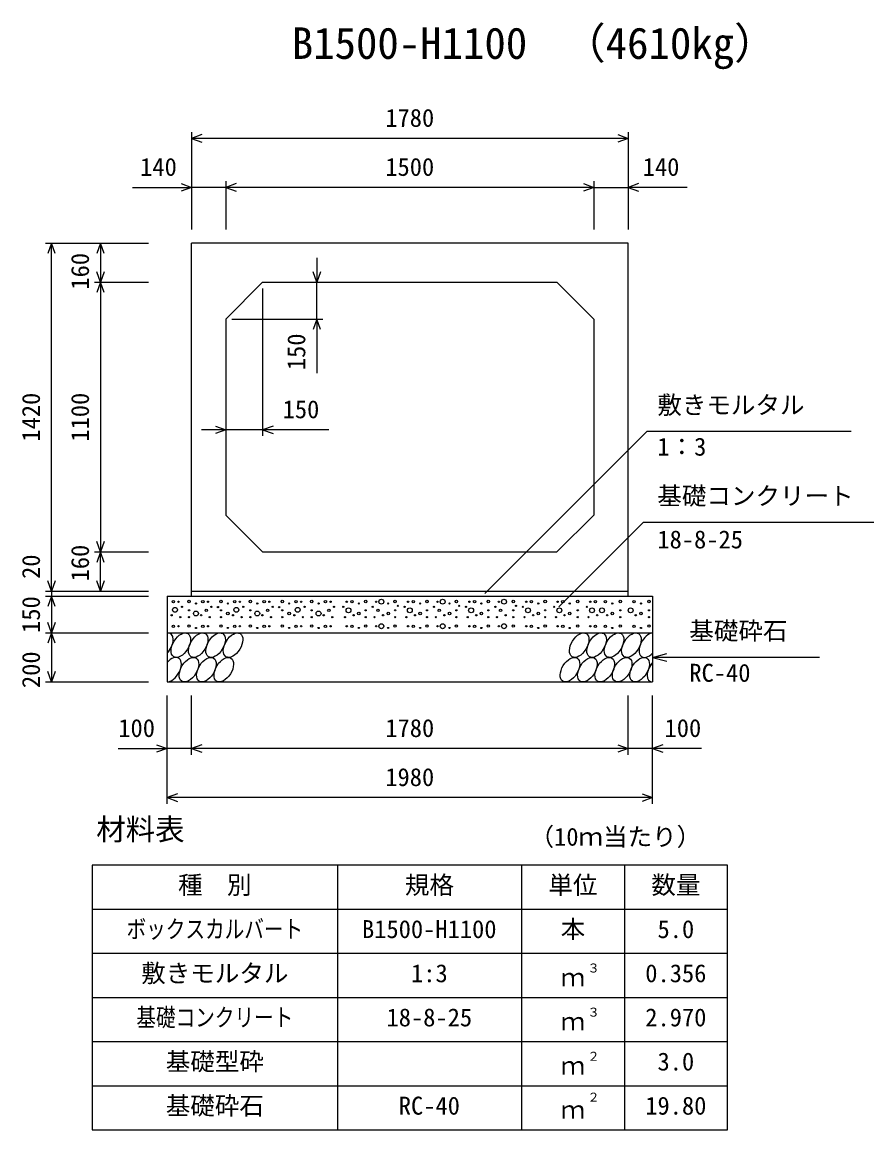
# Model space of a CAD drawing. Units: millimetres, scale not verified. Extents: x -50400 to 50400, y -17820 to 17820.
# Drawn here: x 6429 to 9873, y -9895 to -5377 of the extents above; entities that cross this region are included whole.
import ezdxf
from ezdxf.enums import TextEntityAlignment as Align

# ---------------------------------------------------------------- set-up
doc = ezdxf.new("R2010")
doc.units = ezdxf.units.MM
doc.header["$LTSCALE"] = 60
for name, color, linetype, lineweight in [('0-0_DIM', 7, 'Continuous', 25), ('0-2_HATCH', 6, 'Continuous', 25), ('0-3_HYO', 3, 'Continuous', 25), ('0-4_HYO2', 4, 'Continuous', 25), ('0-5_OUTLINE', 3, 'Continuous', 25), ('0-7_TXT', 7, 'Continuous', 25)]:
    doc.layers.add(name, color=color, linetype=linetype, lineweight=lineweight)
doc.styles.add('ＭＳ ゴシック', font='')
doc.styles.get('ＭＳ ゴシック').set_extended_font_data('MS Gothic')

msp = doc.modelspace()

# ---------------------------------------------------------------- linework, layer by layer
at = {"layer": '0-0_DIM'}
for p, q in [((7119.98, -5826.22), (7119.98, -6223.11)), ((8899.98, -5826.22), (8899.98, -6223.11)), ((8899.98, -5851.22), (7119.98, -5851.22)), ((6879.24, -6051.22), (7119.98, -6051.22)), ((7259.98, -6051.22), (7119.98, -6051.22)), ((7259.98, -6026.22), (7259.98, -6223.11)), ((8759.98, -6051.22), (7259.98, -6051.22)), ((8759.98, -6026.22), (8759.98, -6223.11)), ((8759.98, -6051.22), (8899.98, -6051.22)), ((9140.73, -6051.22), (8899.98, -6051.22)), ((6523.88, -6278.11), (6944.98, -6278.11)), ((6548.88, -7698.11), (6548.88, -6278.11)), ((6748.88, -6278.11), (6748.88, -6438.11)), ((7630.84, -6338.11), (7630.84, -6438.11)), ((6723.88, -6438.11), (6944.98, -6438.11)), ((6748.88, -6438.11), (6748.88, -7538.11)), ((7630.84, -6588.11), (7630.84, -6438.11)), ((7409.98, -6463.11), (7409.98, -7064.68)), ((7284.98, -6588.11), (7655.84, -6588.11)), ((7630.84, -6588.11), (7630.84, -6808.99)), ((7259.98, -7039.68), (7159.98, -7039.68)), ((7409.98, -7039.68), (7259.98, -7039.68)), ((7679.45, -7039.68), (7409.98, -7039.68)), ((8316.2, -7707.45), (8976.48, -7047.17)), ((9808.89, -7047.17), (8976.48, -7047.17)), ((8618.01, -7761.84), (8962.07, -7417.78)), ((10061.62, -7417.78), (8962.07, -7417.78)), ((6723.88, -7538.11), (6944.98, -7538.11)), ((6748.88, -7698.11), (6748.88, -7538.11)), ((6523.88, -7698.11), (6944.98, -7698.11)), ((6523.88, -7718.11), (6944.98, -7718.11)), ((6548.88, -7698.11), (6548.88, -7718.11)), ((6548.88, -7718.11), (6548.88, -7868.11)), ((6523.88, -7868.11), (6944.98, -7868.11)), ((6548.88, -7868.11), (6548.88, -8068.11)), ((8999.98, -7968.11), (9057.94, -7952.58)), ((9679.79, -7968.11), (8999.98, -7968.11)), ((8999.98, -7968.11), (9057.94, -7983.64)), ((6523.88, -8068.11), (6944.98, -8068.11)), ((7019.98, -8564.72), (7019.98, -8123.11)), ((7119.98, -8364.72), (7119.98, -8123.11)), ((8899.98, -8364.72), (8899.98, -8123.11)), ((8899.98, -8364.72), (8899.98, -8123.11)), ((8999.98, -8564.72), (8999.98, -8123.11)), ((6820.44, -8339.72), (7019.98, -8339.72)), ((7119.98, -8339.72), (7019.98, -8339.72)), ((8899.98, -8339.72), (7119.98, -8339.72)), ((8999.98, -8339.72), (8899.98, -8339.72)), ((9199.53, -8339.72), (8999.98, -8339.72)), ((8999.98, -8539.72), (7019.98, -8539.72))]:
    msp.add_line(p, q, dxfattribs=at)
for points in [[(7162.27, -5835.83), (7119.98, -5851.22), (7162.27, -5866.61)], [(8857.7, -5835.83), (8899.98, -5851.22), (8857.7, -5866.61)], [(7077.7, -6035.83), (7119.98, -6051.22), (7077.7, -6066.61)], [(7302.27, -6035.83), (7259.98, -6051.22), (7302.27, -6066.61)], [(8717.7, -6035.83), (8759.98, -6051.22), (8717.7, -6066.61)], [(8942.27, -6035.83), (8899.98, -6051.22), (8942.27, -6066.61)], [(6564.27, -6320.4), (6548.88, -6278.11), (6533.49, -6320.4)], [(6764.27, -6320.4), (6748.88, -6278.11), (6733.49, -6320.4)], [(6764.27, -6395.83), (6748.88, -6438.11), (6733.49, -6395.83)], [(7646.23, -6395.83), (7630.84, -6438.11), (7615.44, -6395.83)], [(6764.27, -6480.4), (6748.88, -6438.11), (6733.49, -6480.4)], [(7646.23, -6630.4), (7630.84, -6588.11), (7615.44, -6630.4)], [(7217.7, -7024.29), (7259.98, -7039.68), (7217.7, -7055.07)], [(7452.27, -7024.29), (7409.98, -7039.68), (7452.27, -7055.07)], [(6764.27, -7495.83), (6748.88, -7538.11), (6733.49, -7495.83)], [(6764.27, -7580.4), (6748.88, -7538.11), (6733.49, -7580.4)], [(6564.27, -7655.83), (6548.88, -7698.11), (6533.49, -7655.83)], [(6764.27, -7655.83), (6748.88, -7698.11), (6733.49, -7655.83)], [(6564.27, -7760.4), (6548.88, -7718.11), (6533.49, -7760.4)], [(6564.27, -7825.83), (6548.88, -7868.11), (6533.49, -7825.83)], [(6564.27, -7910.4), (6548.88, -7868.11), (6533.49, -7910.4)], [(6564.27, -8025.83), (6548.88, -8068.11), (6533.49, -8025.83)], [(6977.7, -8324.33), (7019.98, -8339.72), (6977.7, -8355.12)], [(7162.27, -8324.33), (7119.98, -8339.72), (7162.27, -8355.12)], [(8857.7, -8324.33), (8899.98, -8339.72), (8857.7, -8355.12)], [(9042.27, -8324.33), (8999.98, -8339.72), (9042.27, -8355.12)], [(7062.27, -8524.33), (7019.98, -8539.72), (7062.27, -8555.12)], [(8957.7, -8524.33), (8999.98, -8539.72), (8957.7, -8555.12)]]:
    msp.add_lwpolyline(points, dxfattribs=at)
at = {"layer": '0-2_HATCH'}
for centre, radius in [((7046.02, -7740.93), 5), ((7052.56, -7773.95), 10), ((7067.05, -7740.93), 2.5), ((7081.07, -7761.95), 2.5), ((7109.95, -7740.06), 5), ((7137.99, -7747.94), 2.5), ((7166.02, -7740.93), 5), ((7187.05, -7740.93), 2.5), ((7201.07, -7761.95), 2.5), ((7227.53, -7762.85), 2.5), ((7239.95, -7740.06), 5), ((7267.99, -7747.94), 2.5), ((7296.02, -7740.93), 5), ((7302.56, -7773.95), 10), ((7317.05, -7740.93), 2.5), ((7331.07, -7761.95), 2.5), ((7359.95, -7740.06), 5), ((7387.99, -7747.94), 2.5), ((7416.02, -7740.93), 5), ((7437.05, -7740.93), 2.5), ((7451.07, -7761.95), 2.5), ((7477.53, -7762.85), 2.5), ((7489.95, -7740.06), 5), ((7517.99, -7747.94), 2.5), ((7546.02, -7740.93), 5), ((7552.56, -7773.95), 10), ((7567.05, -7740.93), 2.5), ((7581.07, -7761.95), 2.5), ((7609.95, -7740.06), 5), ((7637.99, -7747.94), 2.5), ((7666.02, -7740.93), 5), ((7687.05, -7740.93), 2.5), ((7701.07, -7761.95), 2.5), ((7738.89, -7761.95), 2.5), ((7759.92, -7775.95), 10), ((7752.91, -7740.93), 2.5), ((7773.94, -7740.93), 5), ((7801.98, -7747.94), 2.5), ((7830.01, -7740.06), 5), ((7858.89, -7761.95), 2.5), ((7872.91, -7740.93), 2.5), ((7893.94, -7740.93), 10), ((7921.98, -7747.94), 2.5), ((7950.01, -7740.06), 5), ((7961.35, -7757.63), 2.5), ((7988.89, -7761.95), 2.5), ((8009.92, -7775.95), 10), ((8002.91, -7740.93), 2.5), ((8023.94, -7740.93), 5), ((8051.98, -7747.94), 2.5), ((8080.01, -7740.06), 5), ((8108.89, -7761.95), 2.5), ((8122.91, -7740.93), 2.5), ((8143.94, -7740.93), 10), ((8171.98, -7747.94), 2.5), ((8200.01, -7740.06), 5), ((8211.35, -7757.63), 2.5), ((8238.89, -7761.95), 2.5), ((8259.92, -7775.95), 10), ((8252.91, -7740.93), 2.5), ((8273.94, -7740.93), 5), ((8301.98, -7747.94), 2.5), ((8330.01, -7740.06), 5), ((8358.89, -7761.95), 2.5), ((8372.91, -7740.93), 2.5), ((8393.94, -7740.93), 10), ((8431.84, -7740.06), 5), ((8443.18, -7757.63), 2.5), ((8470.71, -7761.95), 2.5), ((8491.74, -7775.95), 10), ((8484.73, -7740.93), 2.5), ((8505.76, -7740.93), 5), ((8533.8, -7747.94), 2.5), ((8561.84, -7740.06), 5), ((8598.78, -7761.95), 2.5), ((8619.81, -7775.95), 10), ((8612.79, -7740.93), 2.5), ((8633.83, -7740.93), 5), ((8661.86, -7747.94), 2.5), ((8694.77, -7740.06), 5), ((8731.7, -7761.95), 2.5), ((8752.73, -7775.95), 10), ((8745.72, -7740.93), 2.5), ((8766.75, -7740.93), 5), ((8793.4, -7775.95), 10), ((8807.42, -7740.93), 5), ((8835.46, -7747.94), 2.5), ((8868.36, -7740.06), 5), ((8910.25, -7775.95), 10), ((8924.27, -7740.93), 5), ((8952.3, -7747.94), 2.5), ((8985.2, -7740.06), 5), ((7039.01, -7796.09), 2.5), ((7074.06, -7803.96), 2.5), ((7109.95, -7775.95), 2.5), ((7109.95, -7803.96), 2.5), ((7137.99, -7789.08), 10), ((7159.01, -7796.09), 2.5), ((7180.04, -7775.95), 5), ((7194.06, -7803.96), 2.5), ((7239.95, -7775.95), 2.5), ((7239.95, -7803.96), 2.5), ((7267.99, -7789.08), 5), ((7289.01, -7796.09), 2.5), ((7324.06, -7803.96), 2.5), ((7359.95, -7775.95), 2.5), ((7359.95, -7803.96), 2.5), ((7387.99, -7789.08), 10), ((7409.01, -7796.09), 2.5), ((7430.04, -7775.95), 5), ((7444.06, -7803.96), 2.5), ((7489.95, -7775.95), 2.5), ((7489.95, -7803.96), 2.5), ((7517.99, -7789.08), 5), ((7539.01, -7796.09), 2.5), ((7574.06, -7803.96), 2.5), ((7609.95, -7775.95), 2.5), ((7609.95, -7803.96), 2.5), ((7637.99, -7789.08), 10), ((7659.01, -7796.09), 2.5), ((7680.04, -7775.95), 5), ((7694.06, -7803.96), 2.5), ((7745.9, -7803.96), 2.5), ((7780.95, -7796.09), 2.5), ((7801.98, -7789.08), 5), ((7830.01, -7775.95), 2.5), ((7830.01, -7803.96), 2.5), ((7865.9, -7803.96), 2.5), ((7879.92, -7775.95), 5), ((7900.95, -7796.09), 2.5), ((7921.98, -7789.08), 5), ((7950.01, -7775.95), 2.5), ((7950.01, -7803.96), 2.5), ((7995.9, -7803.96), 2.5), ((8030.95, -7796.09), 2.5), ((8051.98, -7789.08), 5), ((8080.01, -7775.95), 2.5), ((8080.01, -7803.96), 2.5), ((8115.9, -7803.96), 2.5), ((8129.92, -7775.95), 5), ((8150.95, -7796.09), 2.5), ((8171.98, -7789.08), 5), ((8200.01, -7775.95), 2.5), ((8200.01, -7803.96), 2.5), ((8245.9, -7803.96), 2.5), ((8280.95, -7796.09), 2.5), ((8301.98, -7789.08), 5), ((8330.01, -7775.95), 2.5), ((8330.01, -7803.96), 2.5), ((8365.9, -7803.96), 2.5), ((8379.92, -7775.95), 5), ((8400.95, -7796.09), 2.5), ((8431.84, -7775.95), 2.5), ((8431.84, -7803.96), 2.5), ((8477.72, -7803.96), 2.5), ((8512.77, -7796.09), 2.5), ((8533.8, -7789.08), 5), ((8561.84, -7775.95), 2.5), ((8561.84, -7803.96), 2.5), ((8605.79, -7803.96), 2.5), ((8640.83, -7796.09), 2.5), ((8661.86, -7789.08), 5), ((8694.77, -7775.95), 2.5), ((8694.77, -7803.96), 2.5), ((8738.71, -7803.96), 2.5), ((8773.76, -7796.09), 2.5), ((8814.43, -7796.09), 2.5), ((8835.46, -7789.08), 5), ((8868.36, -7775.95), 2.5), ((8868.36, -7803.96), 2.5), ((8931.27, -7796.09), 2.5), ((8952.3, -7789.08), 5), ((8985.2, -7775.95), 2.5), ((8985.2, -7803.96), 2.5), ((7046.02, -7840.93), 5), ((7067.05, -7840.93), 2.5), ((7109.95, -7840.06), 5), ((7137.99, -7847.94), 2.5), ((7166.02, -7840.93), 5), ((7187.05, -7840.93), 2.5), ((7239.95, -7840.06), 5), ((7267.99, -7847.94), 2.5), ((7296.02, -7840.93), 5), ((7317.05, -7840.93), 2.5), ((7359.95, -7840.06), 5), ((7387.99, -7847.94), 2.5), ((7416.02, -7840.93), 5), ((7437.05, -7840.93), 2.5), ((7489.95, -7840.06), 5), ((7517.99, -7847.94), 2.5), ((7546.02, -7840.93), 5), ((7567.05, -7840.93), 2.5), ((7609.95, -7840.06), 5), ((7637.99, -7847.94), 2.5), ((7666.02, -7840.93), 5), ((7687.05, -7840.93), 2.5), ((7752.91, -7840.93), 2.5), ((7773.94, -7840.93), 5), ((7801.98, -7847.94), 2.5), ((7830.01, -7840.06), 5), ((7872.91, -7840.93), 2.5), ((7893.94, -7840.93), 10), ((7921.98, -7847.94), 2.5), ((7950.01, -7840.06), 5), ((8002.91, -7840.93), 2.5), ((8023.94, -7840.93), 5), ((8051.98, -7847.94), 2.5), ((8080.01, -7840.06), 5), ((8122.91, -7840.93), 2.5), ((8143.94, -7840.93), 10), ((8171.98, -7847.94), 2.5), ((8200.01, -7840.06), 5), ((8252.91, -7840.93), 2.5), ((8273.94, -7840.93), 5), ((8301.98, -7847.94), 2.5), ((8330.01, -7840.06), 5), ((8372.91, -7840.93), 2.5), ((8393.94, -7840.93), 10), ((8431.84, -7840.06), 5), ((8484.73, -7840.93), 2.5), ((8505.76, -7840.93), 5), ((8533.8, -7847.94), 2.5), ((8561.84, -7840.06), 5), ((8612.79, -7840.93), 2.5), ((8633.83, -7840.93), 5), ((8661.86, -7847.94), 2.5), ((8694.77, -7840.06), 5), ((8745.72, -7840.93), 2.5), ((8766.75, -7840.93), 5), ((8807.42, -7840.93), 5), ((8835.46, -7847.94), 2.5), ((8868.36, -7840.06), 5), ((8924.27, -7840.93), 5), ((8952.3, -7847.94), 2.5), ((8985.2, -7840.06), 5)]:
    msp.add_circle(centre, radius, dxfattribs=at)
for centre, start_param, end_param in [((7005.33, -7918.12), 4.3355439, 6.7245934), ((8984.54, -7918.12), 0.4199491, 4.357003), ((7038.58, -8018.11), 3.4740877, 7.5860497), ((9017.79, -8018.11), 1.2805297, 3.4964223)]:
    msp.add_ellipse(centre, major_axis=(29.09, 47.08), ratio=0.5792, start_param=start_param, end_param=end_param, dxfattribs=at)
for centre in [(7076.29, -7918.12), (7147.24, -7918.12), (7218.2, -7918.12), (7289.15, -7918.12), (8700.71, -7918.12), (8771.67, -7918.12), (8842.63, -7918.12), (8913.58, -7918.12), (7109.53, -8018.11), (7180.49, -8018.11), (7251.45, -8018.11), (8663.01, -8018.11), (8733.96, -8018.11), (8804.92, -8018.11), (8875.87, -8018.11), (8946.83, -8018.11)]:
    msp.add_ellipse(centre, major_axis=(29.09, 47.08), ratio=0.5792, dxfattribs=at)
at = {"layer": '0-3_HYO'}
for p, q in [((7714.98, -8814.72), (7714.98, -9894.72)), ((8464.98, -8814.72), (8464.98, -9894.72)), ((8884.98, -8814.72), (8884.98, -9894.72)), ((6714.98, -8994.72), (9304.98, -8994.72))]:
    msp.add_line(p, q, dxfattribs=at)
msp.add_lwpolyline([(6714.98, -9894.72), (9304.98, -9894.72), (9304.98, -8814.72), (6714.98, -8814.72)], close=True, dxfattribs=at)
at = {"layer": '0-4_HYO2'}
for p, q in [((6714.98, -9174.72), (9304.98, -9174.72)), ((6714.98, -9354.72), (9304.98, -9354.72)), ((6714.98, -9534.72), (9304.98, -9534.72)), ((6714.98, -9714.72), (9304.98, -9714.72))]:
    msp.add_line(p, q, dxfattribs=at)
at = {"layer": '0-5_OUTLINE'}
for p, q in [((8899.98, -6278.11), (7119.98, -6278.11)), ((7119.98, -7718.11), (7119.98, -6278.11)), ((8899.98, -7718.11), (8899.98, -6278.11)), ((7259.98, -6588.11), (7409.98, -6438.11)), ((7409.98, -6438.11), (8609.98, -6438.11)), ((8609.98, -6438.11), (8759.98, -6588.11)), ((7259.98, -6588.11), (7259.98, -7388.11)), ((8759.98, -6588.11), (8759.98, -7388.11)), ((7259.98, -7388.11), (7409.98, -7538.11)), ((8759.98, -7388.11), (8609.98, -7538.11)), ((7409.98, -7538.11), (8609.98, -7538.11)), ((7019.98, -7718.11), (7019.98, -8068.11)), ((7019.98, -7718.11), (8999.98, -7718.11)), ((7119.98, -7698.11), (8899.98, -7698.11)), ((8999.98, -7718.11), (8999.98, -8068.11)), ((7019.98, -7868.11), (8999.98, -7868.11)), ((7019.98, -8068.11), (8999.98, -8068.11))]:
    msp.add_line(p, q, dxfattribs=at)

# ---------------------------------------------------------------- texts
at = {"layer": '0-0_DIM', "style": 'ＭＳ ゴシック'}
for s, p in [('1780', (7909.98, -5826.22)), ('140', (6910.34, -6026.22)), ('1500', (7909.98, -6026.22)), ('140', (8959.62, -6026.22)), ('敷きモルタル', (9019.33, -6997.17)), ('150', (7491.39, -7014.68)), ('1：3', (9019.33, -7167.28)), ('基礎コンクリート', (9019.33, -7367.78)), ('18-8-25', (9019.33, -7545.41)), ('基礎砕石', (9149.72, -7918.11)), ('RC-40', (9149.72, -8089.49)), ('100', (6821.34, -8314.72)), ('1780', (7909.98, -8314.72)), ('100', (9048.62, -8314.72)), ('1980', (7909.98, -8514.72))]:
    msp.add_text(s, height=73.31, dxfattribs=at).set_placement(p, align=Align.BOTTOM_LEFT)
for s, p in [('160', (6723.88, -6468.11)), ('150', (7605.84, -6796.61)), ('1420', (6523.88, -7088.11)), ('1100', (6723.88, -7088.11)), ('160', (6723.88, -7658.11)), ('20', (6523.88, -7648.04)), ('150', (6523.88, -7868.11)), ('200', (6523.88, -8093.11))]:
    msp.add_text(s, height=73.31, rotation=90, dxfattribs=at).set_placement(p, align=Align.BOTTOM_LEFT)
at = {"layer": '0-7_TXT', "style": 'ＭＳ ゴシック'}
for s, height, p in [('B1500-H1100', 128.3, (7528.73, -5565.61)), ('（4610kg）', 128.3, (8633.57, -5565.61)), ('材料表', 87.98, (6731.65, -8739.72)), ('（10ｍ当たり）', 73.31, (8498.31, -8758.06)), ('種\u3000別', 73.31, (7064.98, -8954.72)), ('規格', 73.31, (7989.98, -8954.72)), ('単位', 73.31, (8574.98, -8954.72)), ('数量', 73.31, (8994.98, -8954.72)), ('本', 73.31, (8624.98, -9134.72)), ('B1500-H1100', 73.31, (7814.98, -9134.72)), ('5.0', 73.31, (9019.98, -9134.72)), ('敷きモルタル', 73.31, (6914.98, -9314.72)), ('1:3', 73.31, (8014.98, -9314.72)), ('ｍ', 73.31, (8624.98, -9331.39)), ('３', 36.66, (8734.22, -9264.11)), ('0.356', 73.31, (8969.98, -9314.72)), ('３', 36.66, (8734.22, -9444.11)), ('18-8-25', 73.31, (7914.98, -9494.72)), ('ｍ', 73.31, (8624.98, -9511.39)), ('2.970', 73.31, (8969.98, -9494.72)), ('基礎型砕', 73.31, (7014.98, -9674.72)), ('２', 36.66, (8734.22, -9624.11)), ('ｍ', 73.31, (8624.98, -9691.39)), ('3.0', 73.31, (9019.98, -9674.72)), ('基礎砕石', 73.31, (7014.98, -9854.72)), ('２', 36.66, (8734.22, -9790.78)), ('RC-40', 73.31, (7964.98, -9854.72)), ('ｍ', 73.31, (8624.98, -9871.39)), ('19.80', 73.31, (8969.98, -9854.72))]:
    msp.add_text(s, height=height, dxfattribs=at).set_placement(p, align=Align.BOTTOM_LEFT)
at = {"layer": '0-7_TXT', "style": 'ＭＳ ゴシック', "width": 0.8}
for s, p in [('ボックスカルバート', (6854.98, -9134.72)), ('基礎コンクリート', (6894.98, -9494.72))]:
    msp.add_text(s, height=73.31, dxfattribs=at).set_placement(p, align=Align.BOTTOM_LEFT)

doc.saveas('drawing.dxf')
